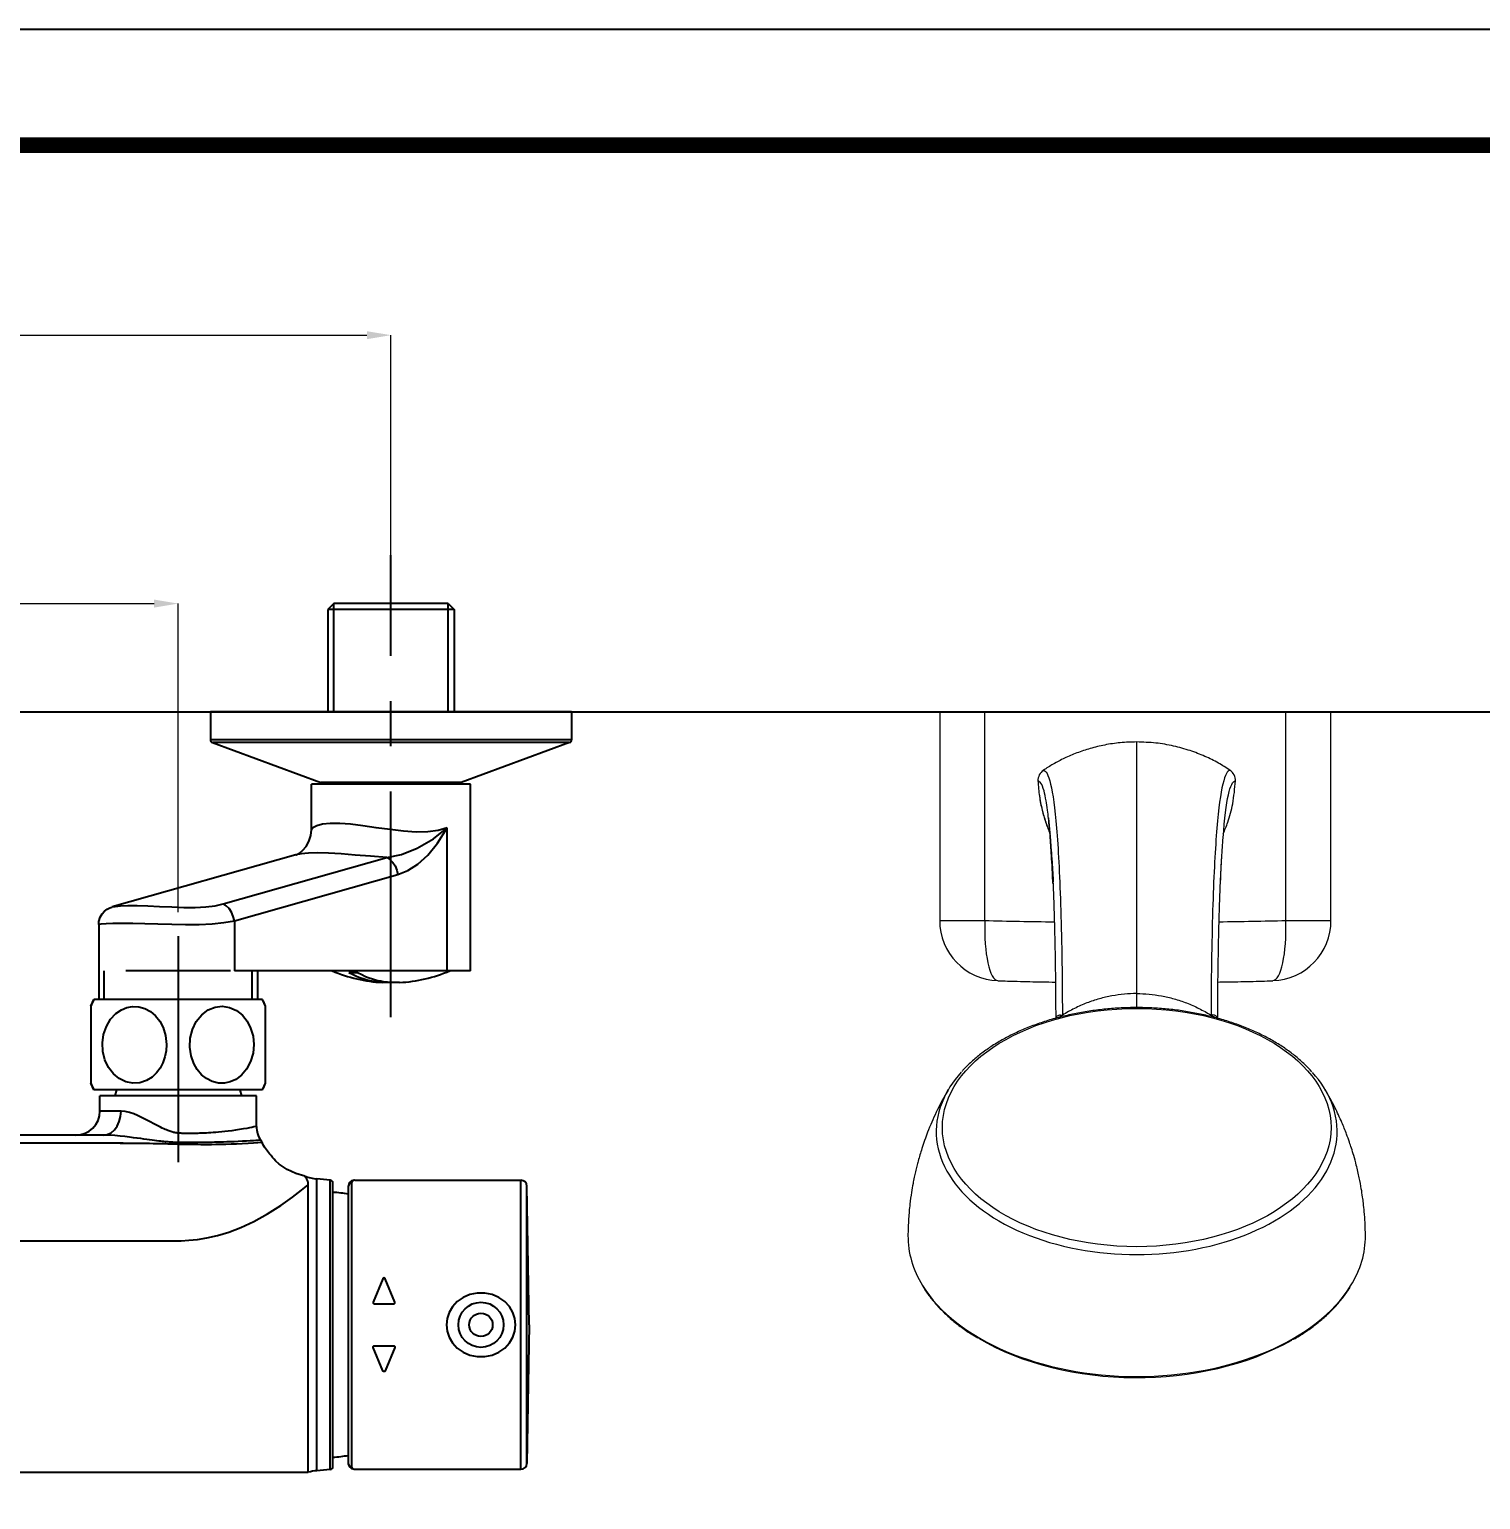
# Model space of a CAD drawing. Extents: x 0 to 1128, y 0 to 827.
# Drawn here: x 287.6 to 528.7, y 582.6 to 826.8 of the extents above; entities that cross this region are included whole.
import ezdxf

# ---------------------------------------------------------------- set-up
doc = ezdxf.new("R2010")
doc.units = 0
doc.header["$LTSCALE"] = 30
doc.header["$MEASUREMENT"] = 0
doc.header["$PDMODE"] = 3
doc.header["$PDSIZE"] = -10
doc.linetypes.add('CENTER', pattern=[2, 1.25, -0.25, 0.25, -0.25])
doc.layers.get('0').update_dxf_attribs({"linetype": 'CONTINUOUS'})
doc.layers.get('DEFPOINTS').update_dxf_attribs({"linetype": 'CONTINUOUS'})
for name, color, linetype in [('02___PRT_ALL_AXES', 7, 'CONTINUOUS'), ('1', 7, 'CONTINUOUS'), ('DEF_LAYER_ASSEM_MEMBER', 7, 'CONTINUOUS'), ('DEFAULT_1', 7, 'CENTER')]:
    doc.layers.add(name, color=color, linetype=linetype)
doc.styles.add('Daelim Dimension', font='')
doc.styles.get('Daelim Dimension').set_extended_font_data('나눔고딕')
doc.dimstyles.new('DEFAULT', dxfattribs={"dimscale": 2, "dimtxt": 2, "dimasz": 2, "dimexe": 0, "dimexo": 2, "dimgap": 1, "dimtad": 1, "dimdec": 1, "dimzin": 9, "dimdsep": 46, "dimtxsty": 'Daelim Dimension', "dimcen": 0.5, "dimclrd": 252, "dimclre": 252, "dimclrt": 3, "dimadec": 1, "dimazin": 0, "dimtfac": 1, "dimtdec": 1, "dimtix": 1, "dimtmove": 0, "dimatfit": 3, "dimfxl": 1, "dimtolj": 1, "dimtzin": 1, "dimlwd": 9, "dimlwe": 9, "dimarcsym": 0})

# ---------------------------------------------------------------- blocks, each defined once
blk = doc.blocks.new('*D0')
at = {"color": 5, "lineweight": 9, "ltscale": 0.5, "transparency": 16777216}
for p, q in [((192.35, 669.77), (192.35, 731.44)), ((196.35, 731.44), (308.35, 731.44)), ((312.35, 680.19), (312.35, 731.44))]:
    blk.add_line(p, q, dxfattribs=at)
at = {"color": 5, "ltscale": 0.5, "transparency": 16777216}
for points in [[(196.35, 732.11), (196.35, 730.78), (192.35, 731.44)], [(308.35, 732.11), (308.35, 730.78), (312.35, 731.44)]]:
    blk.add_solid(points, dxfattribs=at)
at = {"layer": 'DEFPOINTS', "color": 0, "ltscale": 0.5, "transparency": 16777216}
for p in [(312.35, 731.44), (312.35, 676.19), (192.35, 665.77)]:
    blk.add_point(p, dxfattribs=at)
at = {"color": 7, "ltscale": 0.5, "transparency": 16777216, "insert": (252.35, 744.29), "char_height": 10, "attachment_point": 2, "style": 'Daelim Dimension'}
blk.add_mtext('\\A1;120', dxfattribs=at)
blk = doc.blocks.new('*D1')
at = {"color": 5, "lineweight": 9, "ltscale": 0.5, "transparency": 16777216}
for p, q in [((156.99, 734.47), (156.99, 776.02)), ((160.99, 776.02), (343.7, 776.02)), ((347.7, 735.47), (347.7, 776.02))]:
    blk.add_line(p, q, dxfattribs=at)
at = {"color": 5, "ltscale": 0.5, "transparency": 16777216}
for points in [[(160.99, 776.68), (160.99, 775.35), (156.99, 776.02)], [(343.7, 776.68), (343.7, 775.35), (347.7, 776.02)]]:
    blk.add_solid(points, dxfattribs=at)
at = {"layer": 'DEFPOINTS', "color": 0, "ltscale": 0.5, "transparency": 16777216}
for p in [(347.7, 776.02), (156.99, 730.47), (347.7, 731.47)]:
    blk.add_point(p, dxfattribs=at)
at = {"color": 7, "ltscale": 0.5, "transparency": 16777216, "insert": (252.35, 788.91), "char_height": 10, "attachment_point": 2, "style": 'Daelim Dimension'}
blk.add_mtext('\\A1;150~240', dxfattribs=at)

msp = doc.modelspace()

# ---------------------------------------------------------------- linework, layer by layer
at = {"ltscale": 0.5}
msp.add_line((107.96, 713.47), (816.87, 713.47), dxfattribs=at)
msp.add_lwpolyline([(0, 0), (1128.4, 0), (1128.4, 826.8), (0, 826.8)], close=True, dxfattribs=at)
at = {"color": 5, "linetype": 'ByBlock', "lineweight": 200, "const_width": 2.6}
msp.add_lwpolyline([(18.14, 35.4), (1110.14, 35.4), (1110.14, 807.6), (18.14, 807.6)], close=True, dxfattribs=at)
at = {"ltscale": 0.5}
msp.add_spline([(328.54, 638.88), (327.52, 640.08), (326.86, 640.93), (326.25, 642.01)], degree=3, dxfattribs=at)
at = {"layer": '02___PRT_ALL_AXES', "color": 7, "linetype": 'CENTER'}
msp.add_line((312.35, 676.19), (312.35, 638.39), dxfattribs=at)
at = {"layer": '1', "color": 7, "linetype": 'Continuous', "lineweight": 18}
for p, q in [((438.85, 713.47), (438.85, 678.82)), ((446.35, 713.47), (438.85, 713.47)), ((496.35, 713.47), (446.35, 713.47)), ((503.85, 713.47), (496.35, 713.47)), ((503.85, 678.82), (503.85, 713.47))]:
    msp.add_line(p, q, dxfattribs=at)
at = {"layer": '1', "color": 7, "linetype": 'Continuous', "lineweight": 13}
for p, q in [((446.35, 678.82), (446.35, 713.47)), ((496.35, 678.82), (496.35, 713.47)), ((438.85, 678.82), (446.35, 678.82)), ((496.35, 678.82), (503.85, 678.82))]:
    msp.add_line(p, q, dxfattribs=at)
at = {"layer": '1', "color": 7, "linetype": 'Continuous', "lineweight": 18}
for centre, start, end in [((448.85, 678.82), 180, 268.0491), ((493.85, 678.82), 271.9509, 0)]:
    msp.add_arc(centre, 10, start, end, dxfattribs=at)
for centre, major_axis, ratio, start_param, end_param in [((456.67, 702.07), (1.5, 0.07), 0.010727, 2.977137, 3.179895), ((456.39, 663.4), (1.74, -0.99), 0.684175, 0.129436, 0.316805), ((486.77, 663.4), (-1.74, -0.99), 0.684175, 5.96638, 6.260639), ((471.58, 643.75), (33.3, 0), 0.612907, 2.637433, 2.901057), ((471.58, 643.75), (33.3, 0), 0.612907, 0.241768, 0.50179), ((471.58, 626.38), (-38, 0), 0.612907, 6.278701, 6.642681), ((471.58, 626.38), (-38, 0), 0.612907, 2.778809, 3.146077), ((471.58, 626.01), (37.7, 0), 0.612907, 3.941186, 5.464289)]:
    msp.add_ellipse(centre, major_axis=major_axis, ratio=ratio, start_param=start_param, end_param=end_param, dxfattribs=at)
at = {"layer": '1', "color": 7, "linetype": 'Continuous', "lineweight": 13}
for centre, major_axis, ratio, start_param, end_param in [((448.85, 678.82), (-0.34, -9.99), 0.249864, 4.720899, 6.283961), ((493.85, 678.82), (0.34, -9.99), 0.249864, 6.282755, 7.845471), ((471.58, 643.75), (33.3, 0), 0.612907, 2.901057, 6.524954), ((471.58, 626.38), (-38, 0), 0.612907, 0.359496, 2.77881)]:
    msp.add_ellipse(centre, major_axis=major_axis, ratio=ratio, start_param=start_param, end_param=end_param, dxfattribs=at)
msp.add_ellipse((471.58, 644.43), major_axis=(32.28, 0), ratio=0.612907, dxfattribs=at)
at = {"layer": '1', "color": 7, "linetype": 'Continuous', "lineweight": 18}
for points, knots in [([(471.58, 708.46), (470.67, 708.44), (468.88, 708.39), (466.3, 708), (463.88, 707.42), (461.65, 706.68), (459.6, 705.8), (457.74, 704.83), (456.6, 704.1), (456.05, 703.75)], [0, 0, 0, 0, 0.166314, 0.324879, 0.475645, 0.618567, 0.753616, 0.880766, 1, 1, 1, 1]), ([(471.58, 666.68), (471.58, 668.51), (471.58, 672.07), (471.58, 677.05), (471.58, 681.68), (471.58, 685.94), (471.58, 691.11), (471.58, 695.48), (471.58, 699.04), (471.58, 701.32), (471.58, 703.26), (471.58, 704.92), (471.58, 706.3), (471.58, 707.4), (471.58, 708.14), (471.58, 708.4), (471.58, 708.46)], [0, 0, 0, 0, 0.066499, 0.133873, 0.201247, 0.268621, 0.335995, 0.470742, 0.538116, 0.60549, 0.672864, 0.740238, 0.807612, 0.874986, 0.94236, 1, 1, 1, 1]), ([(487.1, 703.75), (486.46, 704.16), (485.11, 705.02), (482.88, 706.12), (480.41, 707.08), (477.67, 707.84), (474.7, 708.36), (472.64, 708.43), (471.58, 708.46)], [0, 0, 0, 0, 0.139879, 0.290529, 0.451919, 0.624003, 0.806723, 1, 1, 1, 1]), ([(456.05, 703.75), (456.92, 703.81), (457.71, 700.79), (458.54, 690.83), (458.76, 686.64), (459.1, 676.32), (459.21, 670.2), (459.23, 663.1)], [0, 0, 0, 0, 0.5, 0.5, 0.75, 0.75, 1, 1, 1, 1]), ([(487.1, 703.75), (486.24, 703.81), (485.45, 700.79), (484.62, 690.83), (484.39, 686.64), (484.06, 676.32), (483.95, 670.2), (483.93, 663.1)], [0, 0, 0, 0, 0.5, 0.5, 0.75, 0.75, 1, 1, 1, 1]), ([(455.17, 702), (455.24, 701.13), (455.36, 699.49), (455.82, 697.21), (456.42, 695.14), (456.92, 693.85), (457.21, 693.21)], [0, 0, 0, 0, 0.286827, 0.54299, 0.768573, 1, 1, 1, 1]), ([(485.93, 693.18), (486.22, 693.82), (486.86, 695.46), (487.66, 698.4), (487.87, 700.73), (487.98, 702)], [0, 0, 0, 0, 0.23015, 0.580554, 1, 1, 1, 1]), ([(455.39, 699.78), (455.42, 699.53), (455.59, 698.43), (455.98, 696.6), (456.59, 694.74), (456.99, 693.74), (457.13, 693.42)], [0, 0, 0, 0, 0.112698, 0.507102, 0.844775, 1, 1, 1, 1]), ([(456.91, 695.88), (456.91, 695.88), (456.91, 695.86), (456.94, 695.67), (456.95, 695.47), (456.98, 695.23), (457, 695), (457.03, 694.64), (457.08, 694.13), (457.15, 693.42), (457.22, 692.54), (457.32, 691.26), (457.45, 689.51), (457.58, 687.56), (457.69, 685.94), (457.71, 685.41), (457.7, 685.23), (457.7, 685.21)], [0, 0, 0, 0, 0.026784, 0.09911, 0.162528, 0.217559, 0.269817, 0.323993, 0.385891, 0.456366, 0.536028, 0.618935, 0.745406, 0.874136, 0.936699, 0.992041, 1, 1, 1, 1]), ([(486.23, 695.71), (486.23, 695.71), (486.24, 695.8), (486.25, 695.89), (486.24, 695.89), (486.24, 695.89)], [0, 0, 0, 0, 0.006517, 0.978273, 1, 1, 1, 1]), ([(457.43, 689.52), (457.47, 688.84), (457.57, 687.33), (457.7, 684.62), (457.8, 681.74), (457.88, 679.28), (457.93, 677.24), (457.97, 675.54), (458.01, 673.5), (458.05, 671.09), (458.09, 668.28), (458.11, 665.36), (458.12, 663.33), (458.12, 662.41)], [0, 0, 0, 0, 0.12306, 0.247351, 0.36681, 0.479661, 0.530538, 0.590261, 0.659449, 0.738095, 0.826174, 0.923628, 1, 1, 1, 1]), ([(457.66, 684.96), (457.63, 685.58), (457.57, 687.01), (457.5, 688.33), (457.45, 689.07)], [0, 0, 0, 0, 0.417635, 1, 1, 1, 1]), ([(485.03, 662.42), (485.04, 663.32), (485.04, 665.35), (485.07, 668.26), (485.11, 671.08), (485.15, 673.48), (485.19, 675.51), (485.22, 677.19), (485.26, 678.63), (485.3, 679.96), (485.36, 681.88), (485.45, 684.35), (485.58, 687.21), (485.68, 688.8), (485.73, 689.52)], [0, 0, 0, 0, 0.076137, 0.17341, 0.261349, 0.339896, 0.409026, 0.46775, 0.51783, 0.566607, 0.616664, 0.740984, 0.871038, 1, 1, 1, 1]), ([(448.51, 668.82), (449.59, 668.78), (452.03, 668.7), (455.23, 668.63), (457.35, 668.6), (458.08, 668.59)], [0, 0, 0, 0, 0.340258, 0.773675, 1, 1, 1, 1]), ([(485.08, 668.6), (485.48, 668.61), (487.28, 668.63), (490.33, 668.68), (492.96, 668.76), (494.19, 668.8)], [0, 0, 0, 0, 0.12956, 0.58937, 1, 1, 1, 1]), ([(471.58, 664.35), (471.13, 664.35), (469.84, 664.33), (467.71, 664.23), (465.2, 663.98), (462.73, 663.62), (460.31, 663.15), (457.95, 662.56), (455.67, 661.86), (453.48, 661.05), (451.39, 660.13), (449.42, 659.12), (447.57, 658.01), (445.85, 656.82), (444.3, 655.54), (443.19, 654.5), (442.65, 653.88), (442.53, 653.73)], [0, 0, 0, 0, 0.038104, 0.110167, 0.182254, 0.254361, 0.3265, 0.398677, 0.470903, 0.543182, 0.615518, 0.687911, 0.760352, 0.832823, 0.905277, 0.977656, 1, 1, 1, 1]), ([(500.68, 653.69), (500.31, 654.11), (499.47, 654.98), (498.04, 656.24), (496.4, 657.47), (494.62, 658.62), (492.7, 659.67), (490.67, 660.63), (488.52, 661.49), (486.28, 662.24), (483.96, 662.88), (481.57, 663.41), (479.12, 663.83), (476.63, 664.13), (474.11, 664.31), (472.42, 664.35), (471.58, 664.35)], [0, 0, 0, 0, 0.064172, 0.135912, 0.207856, 0.279922, 0.352047, 0.424181, 0.496294, 0.568373, 0.640414, 0.712417, 0.784387, 0.85633, 0.928255, 1, 1, 1, 1]), ([(458.25, 662.83), (458.29, 662.89), (458.35, 662.95), (458.48, 663.04), (458.6, 663.08), (458.7, 663.11), (458.74, 663.12), (458.83, 663.13), (458.85, 663.13), (459.11, 663.13), (459.21, 663.11), (459.23, 663.1)], [0, 0, 0, 0, 0.25, 0.25, 0.5, 0.5, 0.625, 0.625, 0.75, 0.75, 1, 1, 1, 1]), ([(459.23, 663.1), (459.2, 663.09), (459.18, 663.07), (459.13, 663.03), (459.09, 663), (459.05, 662.97), (459.04, 662.96), (459.02, 662.95), (459.02, 662.95), (458.93, 662.88), (458.85, 662.81), (458.76, 662.74)], [0, 0, 0, 0, 0.14507, 0.14507, 0.350264, 0.350264, 0.426266, 0.426266, 0.445266, 0.445266, 1, 1, 1, 1]), ([(440.28, 650.72), (439.55, 649.5), (438.32, 647.19), (436.9, 643.89), (435.94, 641.17), (435.38, 639.27), (435.04, 637.99), (434.83, 637.09), (434.61, 636.14), (434.39, 634.99), (434.13, 633.51), (433.87, 631.57), (433.65, 629.15), (433.59, 627.38), (433.58, 626.41)], [0, 0, 0, 0, 0.167641, 0.309131, 0.422696, 0.506692, 0.541795, 0.577986, 0.615261, 0.656643, 0.715072, 0.791926, 0.887013, 1, 1, 1, 1]), ([(509.58, 626.41), (509.57, 627.16), (509.53, 628.51), (509.41, 630.33), (509.26, 631.75), (509.09, 633.01), (508.88, 634.41), (508.54, 636.18), (508.12, 638.02), (507.67, 639.67), (507.28, 640.93), (506.89, 642.11), (506.37, 643.54), (505.59, 645.48), (504.43, 647.97), (503.45, 649.76), (502.88, 650.72)], [0, 0, 0, 0, 0.087346, 0.158901, 0.214456, 0.254081, 0.308623, 0.380228, 0.465919, 0.530244, 0.581349, 0.620955, 0.67698, 0.759089, 0.866966, 1, 1, 1, 1]), ([(436.07, 618.03), (436.25, 617.72), (436.77, 616.89), (437.78, 615.59), (439.1, 614.13), (440.59, 612.73), (442.24, 611.4), (443.78, 610.32), (444.81, 609.7), (445.19, 609.48)], [0, 0, 0, 0, 0.095358, 0.256817, 0.418534, 0.580451, 0.74251, 0.904658, 1, 1, 1, 1]), ([(497.45, 609.16), (497.51, 609.2), (498.24, 609.59), (499.55, 610.44), (501.32, 611.7), (502.93, 613.05), (504.39, 614.47), (505.67, 615.95), (506.55, 617.12), (506.95, 617.8), (507.04, 617.96)], [0, 0, 0, 0, 0.013851, 0.170486, 0.327134, 0.483769, 0.640358, 0.796856, 0.953207, 1, 1, 1, 1])]:
    msp.add_open_spline(points, degree=3, knots=knots, dxfattribs=at)
for points in [[(456.05, 703.75), (455.51, 703.38), (455.14, 702.65), (455.17, 702)], [(487.98, 702), (488.01, 702.65), (487.64, 703.38), (487.1, 703.75)], [(485.51, 685.22), (485.57, 686.65), (485.64, 687.99), (485.71, 689.23)], [(471.58, 664.43), (471.58, 665.19), (471.58, 665.94), (471.58, 666.68)], [(458.5, 662.67), (458.73, 662.83), (458.98, 662.97), (459.23, 663.1)], [(484.9, 662.83), (484.72, 663.11), (484.36, 663.17), (483.93, 663.1)], [(483.93, 663.1), (484.1, 662.99), (484.26, 662.87), (484.43, 662.75)], [(484.66, 662.67), (484.43, 662.83), (484.18, 662.97), (483.93, 663.1)]]:
    msp.add_open_spline(points, degree=3, dxfattribs=at)
at = {"layer": '1', "color": 7, "linetype": 'Continuous', "lineweight": 13}
for points, knots in [([(457.45, 689.07), (457.38, 690.31), (457.22, 692.77), (456.98, 695.37), (456.75, 697.32), (456.51, 698.94), (456.16, 700.57), (455.7, 701.77), (455.34, 701.92), (455.17, 702)], [0, 0, 0, 0, 0.140286, 0.299517, 0.381611, 0.486987, 0.634341, 0.826938, 1, 1, 1, 1]), ([(485.71, 689.23), (485.78, 690.41), (485.86, 691.51), (486.19, 695.76), (486.47, 698.11), (487.15, 701.23), (487.55, 702), (487.98, 702)], [0, 0, 0, 0, 0.134705, 0.134705, 0.567353, 0.567353, 1, 1, 1, 1]), ([(471.58, 666.68), (470.89, 666.66), (469.51, 666.62), (467.44, 666.32), (465.35, 665.83), (463.27, 665.14), (461.21, 664.24), (459.89, 663.49), (459.23, 663.1)], [0, 0, 0, 0, 0.157598, 0.318344, 0.482594, 0.650703, 0.823038, 1, 1, 1, 1]), ([(471.58, 666.68), (472.26, 666.66), (473.64, 666.62), (475.72, 666.32), (477.81, 665.83), (479.89, 665.14), (481.95, 664.24), (483.26, 663.49), (483.93, 663.1)], [0, 0, 0, 0, 0.157597, 0.318341, 0.482591, 0.6507, 0.823036, 1, 1, 1, 1]), ([(458.16, 662.62), (458.16, 662.63), (458.19, 662.71), (458.22, 662.77), (458.25, 662.83)], [0, 0, 0, 0, 0.142389, 1, 1, 1, 1])]:
    msp.add_open_spline(points, degree=3, knots=knots, dxfattribs=at)
for points in [[(446.35, 678.82), (450.18, 678.7), (454.03, 678.64), (457.9, 678.6)], [(485.27, 678.61), (489, 678.65), (492.69, 678.71), (496.35, 678.82)], [(459.23, 663.1), (459.23, 663.1), (459.23, 663.1), (459.23, 663.1)], [(483.93, 663.1), (483.93, 663.1), (483.93, 663.1), (483.93, 663.1)], [(485.04, 662.37), (485.03, 662.55), (484.98, 662.71), (484.9, 662.83)]]:
    msp.add_open_spline(points, degree=3, dxfattribs=at)
at = {"layer": 'DEF_LAYER_ASSEM_MEMBER', "color": 7, "linetype": 'Continuous'}
for p, q in [((338.2, 731.47), (337.2, 730.47)), ((337.2, 730.47), (337.2, 713.47)), ((358.2, 730.47), (337.2, 730.47)), ((357.2, 731.47), (338.2, 731.47)), ((357.2, 731.47), (358.2, 730.47)), ((358.2, 730.47), (358.2, 713.47)), ((317.7, 713.47), (317.7, 708.82)), ((377.7, 713.47), (317.7, 713.47)), ((377.7, 713.47), (377.7, 708.82)), ((318.03, 708.35), (336.03, 701.72)), ((377.37, 708.35), (359.37, 701.72)), ((334.5, 693.89), (334.5, 701.47)), ((360.9, 701.47), (334.5, 701.47)), ((336.03, 701.72), (336.2, 701.69)), ((336.24, 701.69), (359.16, 701.69)), ((337.2, 701.69), (337.2, 701.47)), ((358.2, 701.69), (358.2, 701.47)), ((359.37, 701.72), (359.2, 701.69)), ((360.9, 670.47), (360.9, 701.47)), ((331.89, 689.7), (301.4, 681.07)), ((331.88, 689.7), (331.88, 689.7)), ((301.39, 681.07), (301.39, 681.07)), ((299.15, 678.16), (299.15, 665.67)), ((321.04, 670.47), (303.65, 670.47)), ((360.9, 670.47), (321.68, 670.47)), ((325.55, 670.47), (325.55, 665.67)), ((357.45, 670.45), (337.95, 670.45)), ((297.85, 664.56), (298.35, 665.67)), ((297.85, 664.56), (297.85, 651.78)), ((326.35, 665.67), (298.35, 665.67)), ((326.85, 664.56), (326.35, 665.67)), ((326.85, 651.78), (326.85, 664.56)), ((298.35, 650.67), (297.85, 651.78)), ((326.35, 650.67), (298.35, 650.67)), ((299.35, 647.17), (299.35, 649.67)), ((325.35, 649.67), (299.35, 649.67)), ((302.11, 650.67), (301.85, 649.67)), ((322.58, 650.67), (322.85, 649.67)), ((325.35, 644.62), (325.35, 649.67)), ((326.35, 650.67), (326.85, 651.78)), ((299.92, 643.17), (204.77, 643.17)), ((333.96, 587.17), (333.96, 634.94)), ((337.59, 635.71), (335.39, 635.9)), ((338.05, 588.13), (338.05, 635.21)), ((341.65, 635.67), (341.57, 635.67)), ((341.66, 635.67), (341.65, 635.67)), ((341.67, 635.67), (369.28, 635.67)), ((340.65, 588.59), (340.65, 634.75)), ((340.65, 634.75), (340.65, 634.75)), ((370.65, 611.67), (370.28, 634.7)), ((370.65, 611.67), (370.28, 588.64)), ((282.33, 587.17), (333.96, 587.17)), ((337.59, 587.63), (335.39, 587.44)), ((341.57, 587.67), (341.65, 587.67)), ((341.65, 587.67), (341.66, 587.67)), ((341.67, 587.67), (369.28, 587.67))]:
    msp.add_line(p, q, dxfattribs=at)
at = {"layer": 'DEF_LAYER_ASSEM_MEMBER', "color": 2, "linetype": 'Continuous'}
for p, q in [((338.2, 713.47), (338.2, 731.47)), ((357.2, 713.47), (357.2, 731.47)), ((300.05, 665.67), (300.05, 670.47)), ((324.65, 665.67), (324.65, 670.47))]:
    msp.add_line(p, q, dxfattribs=at)
at = {"layer": 'DEF_LAYER_ASSEM_MEMBER', "color": 9, "linetype": 'Continuous'}
for p, q in [((377.7, 708.82), (317.7, 708.82)), ((377.37, 708.35), (318.03, 708.35)), ((359.37, 701.72), (336.03, 701.72)), ((357.03, 670.47), (357.03, 694.22)), ((319.82, 681.56), (346.99, 689.25)), ((321.68, 678.76), (348.85, 686.45)), ((321.68, 678.76), (321.68, 670.47)), ((302.85, 647.17), (299.35, 647.17)), ((325.35, 644.62), (324.91, 644.52)), ((312.81, 643.47), (312.64, 643.47)), ((312.98, 643.46), (312.81, 643.47)), ((313.15, 643.46), (312.98, 643.46)), ((313.32, 643.45), (313.15, 643.46)), ((313.5, 643.45), (313.32, 643.45)), ((326.07, 642.32), (325.6, 642.29)), ((303.2, 641.85), (276.18, 641.84)), ((311.41, 641.72), (311.83, 641.71)), ((311.83, 641.71), (312.19, 641.7)), ((312.19, 641.7), (312.49, 641.69)), ((312.78, 641.94), (312.42, 641.94)), ((312.49, 641.69), (312.65, 641.68)), ((312.65, 641.68), (313.03, 641.68)), ((313.23, 641.93), (312.78, 641.94)), ((313.03, 641.68), (313.49, 641.67)), ((313.61, 641.93), (313.23, 641.93)), ((313.98, 641.93), (313.61, 641.93)), ((314.27, 641.93), (313.98, 641.93)), ((314.61, 641.93), (314.27, 641.93)), ((335.39, 587.44), (335.39, 635.9)), ((337.59, 587.63), (337.59, 635.71)), ((341.15, 635.24), (341.15, 588.1)), ((341.65, 635.67), (341.59, 635.67)), ((369.28, 587.67), (369.28, 635.67)), ((370.28, 588.64), (370.28, 634.7)), ((195, 625.63), (310.27, 625.63)), ((341.59, 587.67), (341.65, 587.67))]:
    msp.add_line(p, q, dxfattribs=at)
at = {"layer": 'DEF_LAYER_ASSEM_MEMBER', "color": 40, "linetype": 'Continuous'}
for p, q in [((346.36, 619.32), (344.76, 615.45)), ((348.33, 615.45), (346.73, 619.32)), ((344.94, 615.17), (348.15, 615.17)), ((344.94, 608.17), (348.15, 608.17)), ((346.36, 604.02), (344.76, 607.89)), ((348.33, 607.89), (346.73, 604.02))]:
    msp.add_line(p, q, dxfattribs=at)
at = {"layer": 'DEF_LAYER_ASSEM_MEMBER', "color": 7, "linetype": 'Continuous'}
for points in [[(331.88, 689.7), (331.94, 689.72), (332.17, 689.82), (332.56, 690.06), (333.07, 690.48), (333.6, 691.09), (334.08, 691.91), (334.4, 692.91), (334.5, 693.88)], [(299.15, 678.16), (299.19, 678.67), (299.39, 679.34), (299.71, 679.92), (300.12, 680.37), (300.56, 680.71), (300.97, 680.92), (301.3, 681.04), (301.39, 681.07)], [(346.28, 668.51), (346.26, 668.51), (345.99, 668.53), (345.69, 668.56), (345.35, 668.6), (344.99, 668.65), (344.6, 668.72), (344.18, 668.81), (343.72, 668.92), (343.22, 669.07), (342.67, 669.25), (342.07, 669.48), (341.42, 669.77), (340.71, 670.12)], [(341.4, 670.12), (341.16, 670.12), (340.93, 670.12), (340.71, 670.12)], [(342.12, 670.12), (341.88, 670.12), (341.63, 670.12), (341.4, 670.12)], [(349.12, 668.51), (348.91, 668.5), (348.7, 668.49), (348.5, 668.49), (348.31, 668.49), (348.12, 668.49), (347.91, 668.5), (347.67, 668.51), (347.4, 668.53), (347.1, 668.56), (346.77, 668.6), (346.41, 668.65), (346.02, 668.72), (345.59, 668.81), (345.13, 668.92), (344.63, 669.07), (344.08, 669.25), (343.49, 669.48), (342.83, 669.77), (342.12, 670.12)], [(347.7, 668.51), (347.49, 668.5), (347.28, 668.49), (347.09, 668.49), (346.9, 668.49), (346.71, 668.49), (346.49, 668.5), (346.28, 668.51)], [(301.62, 653.33), (300.79, 654.41), (300.19, 655.68), (299.85, 657.06), (299.78, 658.48), (299.97, 659.89), (300.42, 661.23), (301.13, 662.43), (301.99, 663.35), (302.91, 663.99), (303.84, 664.38), (304.78, 664.55), (305.82, 664.5), (306.83, 664.21), (307.76, 663.7), (308.58, 663), (309.29, 662.1)], [(314.35, 659.25), (314.7, 660.69), (315.35, 662.02), (316.26, 663.14), (317.34, 663.96), (318.47, 664.42), (319.68, 664.56), (320.88, 664.37), (322.01, 663.86), (323.01, 663.07)], [(309.29, 662.1), (309.86, 661.02), (310.26, 659.72), (310.42, 658.22)], [(323.01, 663.07), (323.79, 662.1), (324.39, 660.94), (324.78, 659.63), (324.92, 658.22)], [(324.92, 658.22), (324.8, 656.8), (324.39, 655.39), (323.71, 654.12), (322.86, 653.12), (321.92, 652.42), (320.96, 652), (320.03, 651.8), (319.02, 651.82), (318.01, 652.07), (317.07, 652.55), (316.24, 653.21), (315.53, 654.05), (314.93, 655.09), (314.49, 656.35), (314.28, 657.78), (314.35, 659.25)], [(310.42, 658.22), (310.36, 657.18), (310.15, 656.16), (309.8, 655.19), (309.33, 654.3), (308.74, 653.52), (308.01, 652.82), (307.08, 652.24), (305.98, 651.87), (304.81, 651.79), (303.65, 652.02), (302.57, 652.55), (301.62, 653.33)], [(326.25, 642.01), (326.17, 642.17), (326.07, 642.32)], [(333.38, 636.36), (331.87, 636.79), (330.45, 637.45), (329.14, 638.33), (328.54, 638.88)], [(333.96, 634.94), (333.94, 635.23), (333.88, 635.5), (333.79, 635.74), (333.69, 635.94), (333.57, 636.12), (333.47, 636.25), (333.41, 636.34), (333.38, 636.36)], [(341.57, 635.67), (341.12, 635.56), (340.76, 635.22), (340.65, 634.75)], [(340.65, 588.59), (340.76, 588.12), (341.12, 587.78), (341.57, 587.67)]]:
    msp.add_lwpolyline(points, dxfattribs=at)
at = {"layer": 'DEF_LAYER_ASSEM_MEMBER', "color": 9, "linetype": 'Continuous'}
for points in [[(357.03, 694.22), (355.51, 693.78), (353.8, 693.54), (351.89, 693.51), (349.79, 693.64), (347.54, 693.91), (345.24, 694.23), (343.03, 694.55), (340.99, 694.79), (339.18, 694.91), (337.62, 694.91), (336.33, 694.79), (335.36, 694.55), (334.73, 694.23), (334.5, 693.88)], [(346.99, 689.25), (349.43, 689.79), (352.07, 690.83), (354.76, 692.38), (357.03, 694.22)], [(348.85, 686.45), (350.48, 687.1), (352.15, 688.17), (353.81, 689.67), (355.44, 691.67), (357.03, 694.22)], [(346.99, 689.25), (344.29, 689.47), (341.75, 689.69), (339.42, 689.87), (337.34, 689.99), (335.52, 690.03), (333.99, 689.99), (332.76, 689.87), (331.88, 689.7)], [(346.99, 689.25), (347.52, 688.93), (347.99, 688.46), (348.39, 687.87), (348.68, 687.18), (348.85, 686.45)], [(301.39, 681.07), (301.87, 681.16), (302.75, 681.25), (303.98, 681.31), (305.52, 681.31), (307.31, 681.25), (309.26, 681.16), (311.29, 681.07), (313.29, 681), (315.19, 681), (316.93, 681.08), (318.48, 681.27), (319.82, 681.56)], [(321.68, 678.76), (321.51, 679.5), (321.22, 680.18), (320.82, 680.78), (320.34, 681.25), (319.82, 681.56)], [(299.15, 678.16), (299.19, 678.18), (299.58, 678.24), (300.37, 678.31), (301.52, 678.35), (303.01, 678.37), (304.79, 678.35), (306.8, 678.31), (308.98, 678.24), (311.27, 678.18), (313.58, 678.14), (315.84, 678.17), (317.98, 678.27), (319.94, 678.46), (321.68, 678.76)], [(299.92, 643.17), (300.57, 643.27), (301.19, 643.57), (301.75, 644.04), (302.21, 644.68), (302.56, 645.44), (302.77, 646.28), (302.85, 647.17)], [(307.61, 645.42), (307.16, 645.65), (306.68, 645.89), (306.16, 646.15), (305.58, 646.42), (304.96, 646.68), (304.28, 646.92), (303.56, 647.1), (302.85, 647.17)], [(312.35, 643.49), (312.25, 643.5), (312.16, 643.51), (312.05, 643.53), (311.94, 643.55), (311.83, 643.57), (311.71, 643.6), (311.58, 643.63), (311.44, 643.66), (311.3, 643.71), (311.14, 643.75), (310.98, 643.81), (310.8, 643.87), (310.61, 643.95), (310.4, 644.03), (310.18, 644.13), (309.94, 644.23), (309.68, 644.35), (309.4, 644.49), (309.09, 644.64), (308.76, 644.81), (308.4, 645), (307.61, 645.42)], [(312.23, 641.95), (312.11, 641.95), (311.99, 641.95), (311.86, 641.96), (311.71, 641.96), (311.56, 641.97), (311.41, 641.98), (311.24, 641.99), (311.07, 642), (310.88, 642.02), (310.68, 642.03), (310.47, 642.05), (310.24, 642.07), (309.99, 642.1), (309.72, 642.12), (309.44, 642.16), (309.13, 642.19), (308.79, 642.23), (308.43, 642.28), (308.04, 642.33), (307.61, 642.38), (307.15, 642.45), (306.65, 642.51), (306.12, 642.59), (305.55, 642.66), (304.92, 642.74), (304.24, 642.83), (303.5, 642.92), (302.69, 643.01), (301.8, 643.09), (300.86, 643.15), (299.92, 643.17)], [(312.64, 643.47), (312.56, 643.48), (312.49, 643.48), (312.42, 643.49), (312.35, 643.49)], [(324.91, 644.52), (324.6, 644.46), (324.22, 644.38), (323.74, 644.29), (323.18, 644.19), (322.54, 644.09), (321.89, 643.99), (321.27, 643.9), (320.68, 643.83), (320.12, 643.77), (319.58, 643.71), (319.06, 643.67), (318.59, 643.63), (318.16, 643.59), (317.77, 643.56), (317.4, 643.54), (317.07, 643.52), (316.75, 643.5), (316.45, 643.49), (316.16, 643.48), (315.87, 643.47), (315.6, 643.46), (315.35, 643.45), (315.13, 643.45), (314.92, 643.45), (314.73, 643.44), (314.56, 643.44), (314.39, 643.44), (314.23, 643.44), (314.09, 643.44), (313.95, 643.44), (313.82, 643.44), (313.7, 643.44), (313.5, 643.45)], [(325.6, 642.29), (325.26, 642.27), (324.84, 642.24), (324.33, 642.21), (323.72, 642.18), (323.02, 642.14), (322.32, 642.11), (321.66, 642.08), (321.04, 642.06), (320.45, 642.04), (319.87, 642.02), (319.33, 642), (318.84, 641.99), (318.39, 641.98), (317.97, 641.97), (317.59, 641.96), (317.24, 641.95), (316.91, 641.95), (316.6, 641.94), (316.29, 641.94), (315.99, 641.94), (315.71, 641.93), (315.45, 641.93), (315.21, 641.93), (315, 641.93), (314.61, 641.93)], [(302.71, 641.85), (303.71, 641.85), (304.64, 641.85), (305.49, 641.84), (306.27, 641.83), (306.97, 641.82), (307.6, 641.81), (308.17, 641.8), (308.68, 641.79), (309.15, 641.78), (309.58, 641.77), (309.96, 641.77), (310.31, 641.76), (310.63, 641.75), (310.91, 641.74), (311.41, 641.72)], [(312.42, 641.94), (312.32, 641.94), (312.23, 641.95)], [(313.49, 641.67), (314.05, 641.66), (314.38, 641.66), (314.75, 641.65), (315.16, 641.65), (315.61, 641.65), (316.1, 641.64), (316.63, 641.64), (317.23, 641.64), (317.88, 641.64), (318.6, 641.65), (319.39, 641.66), (320.24, 641.67), (321.14, 641.7), (322.06, 641.73), (323, 641.77), (323.95, 641.83), (324.84, 641.89), (325.58, 641.95), (326.08, 641.99), (326.25, 642.01)], [(329.42, 631.49), (331.34, 632.85), (332.84, 634.01), (333.96, 634.94)], [(341.15, 635.24), (340.95, 635.2), (340.79, 635.1), (340.68, 634.94), (340.65, 634.75)], [(341.59, 635.67), (341.26, 635.55), (341.15, 635.24)], [(310.27, 625.63), (311.56, 625.63), (312.84, 625.64), (314.14, 625.7), (315.55, 625.84), (317.13, 626.1), (318.87, 626.49), (320.75, 627.06), (322.77, 627.83), (324.94, 628.83), (327.2, 630.08), (329.42, 631.49)], [(368.4, 611.67), (368.28, 612.71), (367.94, 613.73), (367.38, 614.69), (366.59, 615.53), (365.61, 616.22), (364.49, 616.7), (363.27, 616.95), (362.02, 616.95), (360.8, 616.7), (359.68, 616.22), (358.7, 615.53), (357.91, 614.68), (357.35, 613.73), (357.01, 612.71), (356.9, 611.67)], [(356.9, 611.67), (357.01, 610.63), (357.35, 609.61), (357.91, 608.66), (358.7, 607.81), (359.68, 607.13), (360.8, 606.64), (362.02, 606.39), (363.27, 606.39), (364.49, 606.64), (365.61, 607.13), (366.59, 607.81), (367.38, 608.66), (367.94, 609.61), (368.28, 610.63), (368.4, 611.67)], [(341.15, 588.1), (340.95, 588.14), (340.79, 588.25), (340.68, 588.41), (340.65, 588.59)], [(341.15, 588.1), (341.26, 587.79), (341.59, 587.67)]]:
    msp.add_lwpolyline(points, dxfattribs=at)
at = {"layer": 'DEF_LAYER_ASSEM_MEMBER', "color": 40, "linetype": 'Continuous'}
for points in [[(346.73, 619.32), (346.73, 619.33), (346.72, 619.34), (346.72, 619.34), (346.72, 619.35), (346.72, 619.35), (346.71, 619.36), (346.71, 619.36), (346.71, 619.37), (346.7, 619.37), (346.7, 619.38), (346.69, 619.38), (346.69, 619.39), (346.68, 619.39), (346.68, 619.4), (346.67, 619.4), (346.67, 619.41), (346.66, 619.41), (346.66, 619.41), (346.65, 619.42), (346.65, 619.42), (346.64, 619.42), (346.63, 619.43), (346.63, 619.43), (346.62, 619.43), (346.62, 619.43), (346.61, 619.44), (346.6, 619.44), (346.6, 619.44), (346.59, 619.44), (346.58, 619.44), (346.58, 619.44), (346.57, 619.45), (346.56, 619.45), (346.55, 619.45), (346.55, 619.45), (346.54, 619.45), (346.53, 619.45), (346.52, 619.45), (346.52, 619.44), (346.51, 619.44), (346.5, 619.44), (346.49, 619.44), (346.49, 619.44), (346.48, 619.44), (346.47, 619.43), (346.47, 619.43), (346.46, 619.43), (346.46, 619.43), (346.45, 619.42), (346.44, 619.42), (346.44, 619.42), (346.43, 619.41), (346.43, 619.41), (346.42, 619.41), (346.42, 619.4), (346.41, 619.4), (346.41, 619.39), (346.4, 619.39), (346.4, 619.38), (346.39, 619.38), (346.39, 619.37), (346.39, 619.37), (346.38, 619.36), (346.38, 619.36), (346.37, 619.35), (346.37, 619.35), (346.37, 619.34), (346.37, 619.34), (346.36, 619.33), (346.36, 619.32)], [(344.76, 615.45), (344.76, 615.44), (344.75, 615.44), (344.75, 615.43), (344.75, 615.42), (344.75, 615.42), (344.75, 615.41), (344.75, 615.41), (344.75, 615.4), (344.75, 615.39), (344.74, 615.39), (344.74, 615.38), (344.74, 615.37), (344.74, 615.36), (344.74, 615.36), (344.75, 615.35), (344.75, 615.34), (344.75, 615.34), (344.75, 615.33), (344.75, 615.32), (344.75, 615.32), (344.75, 615.31), (344.76, 615.3), (344.76, 615.3), (344.76, 615.29), (344.76, 615.28), (344.77, 615.28), (344.77, 615.27), (344.77, 615.27), (344.78, 615.26), (344.78, 615.25), (344.79, 615.25), (344.79, 615.24), (344.8, 615.24), (344.8, 615.23), (344.81, 615.23), (344.81, 615.22), (344.82, 615.22), (344.82, 615.21), (344.83, 615.21), (344.83, 615.21), (344.84, 615.2), (344.84, 615.2), (344.85, 615.19), (344.86, 615.19), (344.86, 615.19), (344.87, 615.19), (344.88, 615.18), (344.88, 615.18), (344.89, 615.18), (344.9, 615.18), (344.9, 615.18), (344.91, 615.17), (344.91, 615.17), (344.92, 615.17), (344.93, 615.17), (344.93, 615.17), (344.94, 615.17), (344.94, 615.17)], [(348.15, 615.17), (348.15, 615.17), (348.16, 615.17), (348.17, 615.17), (348.17, 615.17), (348.18, 615.17), (348.18, 615.17), (348.19, 615.18), (348.2, 615.18), (348.2, 615.18), (348.21, 615.18), (348.22, 615.18), (348.22, 615.19), (348.23, 615.19), (348.23, 615.19), (348.24, 615.19), (348.25, 615.2), (348.25, 615.2), (348.26, 615.21), (348.26, 615.21), (348.27, 615.21), (348.28, 615.22), (348.28, 615.22), (348.29, 615.23), (348.29, 615.23), (348.3, 615.24), (348.3, 615.24), (348.3, 615.25), (348.31, 615.25), (348.31, 615.26), (348.32, 615.27), (348.32, 615.27), (348.32, 615.28), (348.33, 615.28), (348.33, 615.29), (348.33, 615.3), (348.33, 615.3), (348.34, 615.31), (348.34, 615.32), (348.34, 615.32), (348.34, 615.33), (348.34, 615.34), (348.34, 615.34), (348.35, 615.35), (348.35, 615.36), (348.35, 615.36), (348.35, 615.37), (348.35, 615.38), (348.35, 615.39), (348.35, 615.39), (348.34, 615.4), (348.34, 615.41), (348.34, 615.41), (348.34, 615.42), (348.34, 615.42), (348.34, 615.43), (348.34, 615.44), (348.33, 615.44), (348.33, 615.45)], [(344.76, 607.89), (344.76, 607.9), (344.75, 607.91), (344.75, 607.91), (344.75, 607.92), (344.75, 607.93), (344.75, 607.93), (344.75, 607.94), (344.75, 607.94), (344.75, 607.95), (344.74, 607.96), (344.74, 607.96), (344.74, 607.97), (344.74, 607.98), (344.74, 607.98), (344.75, 607.99), (344.75, 608), (344.75, 608.01), (344.75, 608.01), (344.75, 608.02), (344.75, 608.03), (344.75, 608.03), (344.76, 608.04), (344.76, 608.05), (344.76, 608.05), (344.76, 608.06), (344.77, 608.06), (344.77, 608.07), (344.77, 608.08), (344.78, 608.08), (344.78, 608.09), (344.79, 608.09), (344.79, 608.1), (344.8, 608.1), (344.8, 608.11), (344.81, 608.11), (344.81, 608.12), (344.82, 608.12), (344.82, 608.13), (344.83, 608.13), (344.83, 608.14), (344.84, 608.14), (344.84, 608.14), (344.85, 608.15), (344.86, 608.15), (344.86, 608.15), (344.87, 608.16), (344.88, 608.16), (344.88, 608.16), (344.89, 608.16), (344.9, 608.16), (344.9, 608.17), (344.91, 608.17), (344.91, 608.17), (344.92, 608.17), (344.93, 608.17), (344.93, 608.17), (344.94, 608.17), (344.94, 608.17)], [(348.15, 608.17), (348.15, 608.17), (348.16, 608.17), (348.17, 608.17), (348.17, 608.17), (348.18, 608.17), (348.18, 608.17), (348.19, 608.17), (348.2, 608.16), (348.2, 608.16), (348.21, 608.16), (348.22, 608.16), (348.22, 608.16), (348.23, 608.15), (348.23, 608.15), (348.24, 608.15), (348.25, 608.14), (348.25, 608.14), (348.26, 608.14), (348.26, 608.13), (348.27, 608.13), (348.28, 608.12), (348.28, 608.12), (348.29, 608.11), (348.29, 608.11), (348.3, 608.1), (348.3, 608.1), (348.3, 608.09), (348.31, 608.09), (348.31, 608.08), (348.32, 608.08), (348.32, 608.07), (348.32, 608.06), (348.33, 608.06), (348.33, 608.05), (348.33, 608.05), (348.33, 608.04), (348.34, 608.03), (348.34, 608.03), (348.34, 608.02), (348.34, 608.01), (348.34, 608.01), (348.34, 608), (348.35, 607.99), (348.35, 607.98), (348.35, 607.98), (348.35, 607.97), (348.35, 607.96), (348.35, 607.96), (348.35, 607.95), (348.34, 607.94), (348.34, 607.94), (348.34, 607.93), (348.34, 607.93), (348.34, 607.92), (348.34, 607.91), (348.34, 607.91), (348.33, 607.9), (348.33, 607.89)], [(346.73, 604.02), (346.73, 604.01), (346.72, 604.01), (346.72, 604), (346.72, 604), (346.72, 603.99), (346.71, 603.99), (346.71, 603.98), (346.71, 603.98), (346.7, 603.97), (346.7, 603.96), (346.69, 603.96), (346.69, 603.95), (346.68, 603.95), (346.68, 603.95), (346.67, 603.94), (346.67, 603.94), (346.66, 603.93), (346.66, 603.93), (346.65, 603.93), (346.65, 603.92), (346.64, 603.92), (346.63, 603.92), (346.63, 603.91), (346.62, 603.91), (346.62, 603.91), (346.61, 603.91), (346.6, 603.9), (346.6, 603.9), (346.59, 603.9), (346.58, 603.9), (346.58, 603.9), (346.57, 603.9), (346.56, 603.9), (346.55, 603.9), (346.55, 603.89), (346.54, 603.9), (346.53, 603.9), (346.52, 603.9), (346.52, 603.9), (346.51, 603.9), (346.5, 603.9), (346.49, 603.9), (346.49, 603.9), (346.48, 603.91), (346.47, 603.91), (346.47, 603.91), (346.46, 603.91), (346.46, 603.92), (346.45, 603.92), (346.44, 603.92), (346.44, 603.93), (346.43, 603.93), (346.43, 603.93), (346.42, 603.94), (346.42, 603.94), (346.41, 603.95), (346.41, 603.95), (346.4, 603.95), (346.4, 603.96), (346.39, 603.96), (346.39, 603.97), (346.39, 603.98), (346.38, 603.98), (346.38, 603.99), (346.37, 603.99), (346.37, 604), (346.37, 604), (346.37, 604.01), (346.36, 604.01), (346.36, 604.02)]]:
    msp.add_lwpolyline(points, dxfattribs=at)
at = {"layer": 'DEF_LAYER_ASSEM_MEMBER', "color": 7, "linetype": 'Continuous'}
msp.add_circle((362.65, 611.67), 3.75, dxfattribs=at)
at = {"layer": 'DEF_LAYER_ASSEM_MEMBER', "color": 9, "linetype": 'Continuous'}
msp.add_circle((362.65, 611.67), 1.94, dxfattribs=at)
at = {"layer": 'DEF_LAYER_ASSEM_MEMBER', "color": 7, "linetype": 'Continuous'}
for centre, radius, start, end in [((318.2, 708.82), 0.5, 180, 249.7751), ((377.2, 708.82), 0.5, 290.2249, 0), ((347.7, 693.47), 25, 247.0455, 266.7426), ((347.7, 693.47), 25, 273.2574, 292.9545), ((313.54, 658.17), 16.95, 153.732, 157.8558), ((311.15, 658.17), 16.95, 22.1442, 26.268), ((313.54, 658.17), 16.95, 202.1442, 206.268), ((311.15, 658.17), 16.95, 333.732, 337.8558), ((295.35, 647.17), 4, 270, 0), ((329.35, 644.62), 4, 180.0002, 215.0593), ((336.05, 643.37), 7.5, 249.1898, 265), ((337.55, 635.21), 0.5, 0, 85), ((369.28, 634.67), 1, 1.8326, 90), ((336.68, 611.67), 22.04, 79.6181, 86.4605), ((336.68, 611.67), 22.04, 273.5395, 280.3819), ((369.28, 588.67), 1, 270, 358.1674), ((336.05, 579.97), 7.5, 95, 106.161), ((337.55, 588.13), 0.5, 275, 0)]:
    msp.add_arc(centre, radius, start, end, dxfattribs=at)
at = {"layer": 'DEFAULT_1', "color": 7, "linetype": 'CENTER'}
msp.add_line((347.7, 662.76), (347.7, 739.47), dxfattribs=at)

# ---------------------------------------------------------------- dimensions: what is measured, and where the dimension line sits
at = {"color": 5, "ltscale": 0.5}
dim = msp.add_linear_dim(base=(347.7, 776.02), p1=(156.99, 730.47), p2=(347.7, 731.47), text='150~240', dimstyle='DEFAULT', override={"dimtxt": 5, "dimclrd": 5, "dimclre": 5, "dimclrt": 7}, dxfattribs=at)
dim.commit()
dim.dimension.update_dxf_attribs({"geometry": '*D1', "text_midpoint": (252.35, 776.02), "dimtype": 160})
dim = msp.add_linear_dim(base=(312.35, 731.44), p1=(192.35, 665.77), p2=(312.35, 676.19), dimstyle='DEFAULT', override={"dimtxt": 5, "dimclrd": 5, "dimclre": 5, "dimclrt": 7}, dxfattribs=at)
dim.commit()
dim.dimension.update_dxf_attribs({"geometry": '*D0', "text_midpoint": (252.35, 731.44), "dimtype": 160})

doc.saveas('drawing.dxf')
